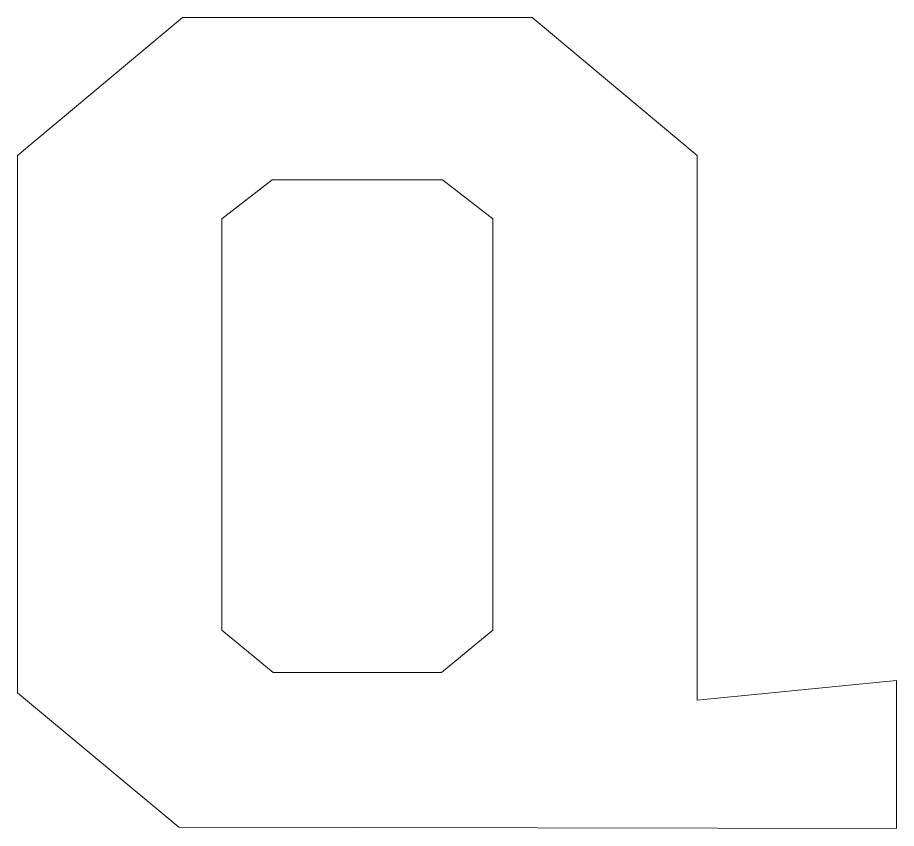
# Model space of a CAD drawing. Header units: centimetres. Extents: x -250 to 250, y -508 to 508.
# Drawn here: x 105.49 to 136.11, y 101.23 to 129.48 of the extents above; entities that cross this region are included whole.
import ezdxf

# ---------------------------------------------------------------- set-up
doc = ezdxf.new("R2010")
doc.units = ezdxf.units.CM
doc.header["$MEASUREMENT"] = 0
doc.layers.add('Capa 1', color=7, linetype='Continuous')

msp = doc.modelspace()

# ---------------------------------------------------------------- linework, layer by layer
at = {"layer": 'Capa 1', "color": 114, "lineweight": 9}
for points, knots in [([(129.16189, 105.69562), (129.16189, 105.69562), (136.10594, 106.38114), (136.10594, 106.38114), (136.10594, 106.38114), (136.10594, 101.22709), (136.10594, 101.22709), (136.10594, 101.22709), (111.10246, 101.27308), (111.10246, 101.27308), (111.10246, 101.27308), (105.48726, 105.94587), (105.48726, 105.94587), (105.48726, 105.94587), (105.48726, 124.67932), (105.48726, 124.67932), (105.48726, 124.67932), (111.23224, 129.47991), (111.23224, 129.47991), (111.23224, 129.47991), (123.41691, 129.47991), (123.41691, 129.47991), (123.41691, 129.47991), (129.16189, 124.67932), (129.16189, 124.67932), (129.16189, 124.67932), (129.16189, 105.69562), (129.16189, 105.69562)], [0, 0, 0, 0, 0.11111111, 0.11111111, 0.11111111, 0.22222222, 0.22222222, 0.22222222, 0.33333333, 0.33333333, 0.33333333, 0.44444444, 0.44444444, 0.44444444, 0.55555556, 0.55555556, 0.55555556, 0.66666667, 0.66666667, 0.66666667, 0.77777778, 0.77777778, 0.77777778, 0.88888889, 0.88888889, 0.88888889, 1, 1, 1, 1]), ([(114.39124, 106.66514), (114.39124, 106.66514), (120.25791, 106.66514), (120.25791, 106.66514), (120.25791, 106.66514), (122.04408, 108.13236), (122.04408, 108.13236), (122.04408, 108.13236), (122.04408, 122.46334), (122.04408, 122.46334), (122.04408, 122.46334), (120.28761, 123.82948), (120.28761, 123.82948), (120.28761, 123.82948), (114.36154, 123.82948), (114.36154, 123.82948), (114.36154, 123.82948), (112.60507, 122.46334), (112.60507, 122.46334), (112.60507, 122.46334), (112.60507, 108.13236), (112.60507, 108.13236), (112.60507, 108.13236), (114.39124, 106.66514), (114.39124, 106.66514)], [0, 0, 0, 0, 0.125, 0.125, 0.125, 0.25, 0.25, 0.25, 0.375, 0.375, 0.375, 0.5, 0.5, 0.5, 0.625, 0.625, 0.625, 0.75, 0.75, 0.75, 0.875, 0.875, 0.875, 1, 1, 1, 1])]:
    msp.add_open_spline(points, degree=3, knots=knots, dxfattribs=at)

doc.saveas('drawing.dxf')
